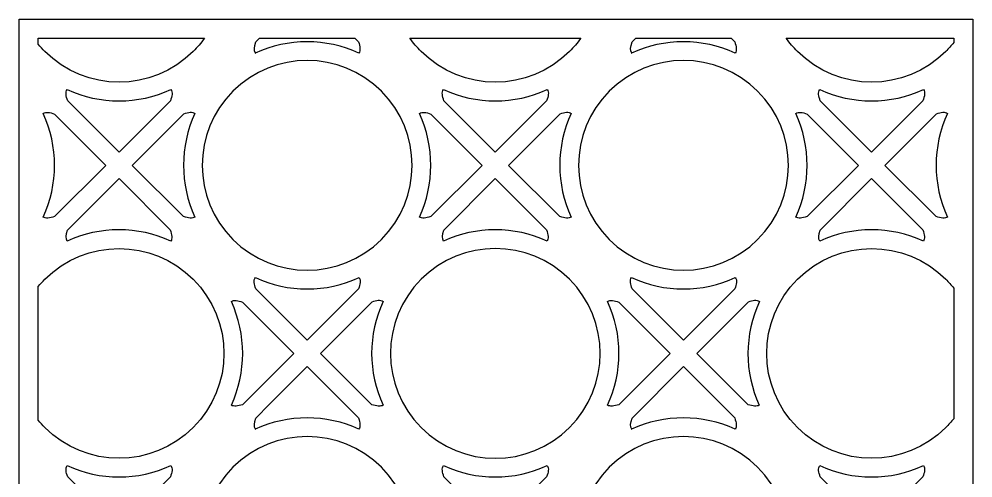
# Model space of a CAD drawing. Header units: centimetres. Extents: x -20 to -13.5, y -6.6 to 6.9.
# Drawn here: x -19.98 to -13.53, y 3.75 to 6.86 of the extents above; entities that cross this region are included whole.
import ezdxf

# ---------------------------------------------------------------- set-up
doc = ezdxf.new("R2010")
doc.units = ezdxf.units.CM
doc.header["$MEASUREMENT"] = 0
doc.layers.add('layer 1', color=7, linetype='Continuous')

msp = doc.modelspace()

# ---------------------------------------------------------------- linework, layer by layer
at = {"layer": 'layer 1', "color": 250, "lineweight": 30}
for points, knots in [([(-13.53018, -6.61448), (-13.53018, -6.61448), (-13.53018, -6.56891), (-13.53018, -6.56891), (-13.53018, -6.56891), (-13.53018, -6.56891), (-13.53018, -6.48463), (-13.53018, -6.48463), (-13.53018, -6.48463), (-13.53018, -6.48463), (-13.53018, 6.72682), (-13.53018, 6.72682), (-13.53018, 6.72682), (-13.53018, 6.72682), (-13.53018, 6.81765), (-13.53018, 6.81765), (-13.53018, 6.81765), (-13.53018, 6.81765), (-13.53018, 6.85667), (-13.53018, 6.85667), (-13.53018, 6.85667), (-13.53018, 6.85667), (-19.8533, 6.85667), (-19.8533, 6.85667), (-19.8533, 6.85667), (-19.8533, 6.85667), (-19.88625, 6.85667), (-19.88625, 6.85667), (-19.88625, 6.85667), (-19.88625, 6.85667), (-19.98315, 6.85667), (-19.98315, 6.85667), (-19.98315, 6.85667), (-19.98315, 6.85667), (-19.98315, -6.48463), (-19.98315, -6.48463), (-19.98315, -6.48463), (-19.98315, -6.48463), (-19.98315, -6.51149), (-19.98315, -6.51149), (-19.98315, -6.51149), (-19.98315, -6.51149), (-19.98315, -6.61448), (-19.98315, -6.61448), (-19.98315, -6.61448), (-19.98315, -6.61448), (-13.53018, -6.61448), (-13.53018, -6.61448)], [0, 0, 0, 0, 0.0769231, 0.0769231, 0.0769231, 0.0769231, 0.1538462, 0.1538462, 0.1538462, 0.1538462, 0.2307692, 0.2307692, 0.2307692, 0.2307692, 0.3076923, 0.3076923, 0.3076923, 0.3076923, 0.3846154, 0.3846154, 0.3846154, 0.3846154, 0.4615385, 0.4615385, 0.4615385, 0.4615385, 0.5384615, 0.5384615, 0.5384615, 0.5384615, 0.6153846, 0.6153846, 0.6153846, 0.6153846, 0.6923077, 0.6923077, 0.6923077, 0.6923077, 0.7692308, 0.7692308, 0.7692308, 0.7692308, 0.8461538, 0.8461538, 0.8461538, 0.8461538, 1, 1, 1, 1]), ([(-19.8533, 6.72682), (-19.8533, 6.72682), (-19.8533, 6.68642), (-19.8533, 6.68642), (-19.8533, 6.68642), (-19.83934, 6.66961), (-19.82452, 6.65327), (-19.80877, 6.63751), (-19.80877, 6.63751), (-19.53165, 6.36038), (-19.08215, 6.36038), (-18.80502, 6.63751), (-18.80502, 6.63751), (-18.77691, 6.66562), (-18.75171, 6.69552), (-18.7293, 6.72682), (-18.7293, 6.72682), (-18.7293, 6.72682), (-19.8533, 6.72682), (-19.8533, 6.72682)], [0, 0, 0, 0, 0.1666667, 0.1666667, 0.1666667, 0.1666667, 0.3333333, 0.3333333, 0.3333333, 0.3333333, 0.5, 0.5, 0.5, 0.5, 0.6666667, 0.6666667, 0.6666667, 0.6666667, 1, 1, 1, 1]), ([(-18.35691, 6.72682), (-18.35691, 6.72682), (-18.38223, 6.7015), (-18.38223, 6.7015), (-18.38223, 6.7015), (-18.39253, 6.66926), (-18.39546, 6.64273), (-18.38447, 6.62694), (-18.38447, 6.62694), (-18.38447, 6.62694), (-18.38535, 6.62606), (-18.38535, 6.62606), (-18.38535, 6.62606), (-18.16334, 6.72868), (-17.90562, 6.72879), (-17.68355, 6.6264), (-17.68355, 6.6264), (-17.67282, 6.64265), (-17.67628, 6.66981), (-17.68704, 6.70268), (-17.68704, 6.70268), (-17.68704, 6.70268), (-17.71118, 6.72682), (-17.71118, 6.72682), (-17.71118, 6.72682), (-17.71118, 6.72682), (-18.35691, 6.72682), (-18.35691, 6.72682)], [0, 0, 0, 0, 0.125, 0.125, 0.125, 0.125, 0.25, 0.25, 0.25, 0.25, 0.375, 0.375, 0.375, 0.375, 0.5, 0.5, 0.5, 0.5, 0.625, 0.625, 0.625, 0.625, 0.75, 0.75, 0.75, 0.75, 1, 1, 1, 1]), ([(-17.33881, 6.72682), (-17.3164, 6.69552), (-17.29119, 6.66562), (-17.26308, 6.63751), (-17.26308, 6.63751), (-16.98596, 6.36038), (-16.53646, 6.36038), (-16.25932, 6.63751), (-16.25932, 6.63751), (-16.23122, 6.66562), (-16.20602, 6.69552), (-16.18361, 6.72682), (-16.18361, 6.72682), (-16.18361, 6.72682), (-17.33881, 6.72682), (-17.33881, 6.72682)], [0, 0, 0, 0, 0.2, 0.2, 0.2, 0.2, 0.4, 0.4, 0.4, 0.4, 0.6, 0.6, 0.6, 0.6, 1, 1, 1, 1]), ([(-15.81124, 6.72682), (-15.81124, 6.72682), (-15.83656, 6.7015), (-15.83656, 6.7015), (-15.83656, 6.7015), (-15.84684, 6.66926), (-15.84978, 6.64273), (-15.83879, 6.62694), (-15.83879, 6.62694), (-15.83879, 6.62694), (-15.83967, 6.62606), (-15.83967, 6.62606), (-15.83967, 6.62606), (-15.61766, 6.72868), (-15.35995, 6.72879), (-15.13786, 6.6264), (-15.13786, 6.6264), (-15.12715, 6.64265), (-15.1306, 6.66981), (-15.14136, 6.70268), (-15.14136, 6.70268), (-15.14136, 6.70268), (-15.1655, 6.72682), (-15.1655, 6.72682), (-15.1655, 6.72682), (-15.1655, 6.72682), (-15.81124, 6.72682), (-15.81124, 6.72682)], [0, 0, 0, 0, 0.125, 0.125, 0.125, 0.125, 0.25, 0.25, 0.25, 0.25, 0.375, 0.375, 0.375, 0.375, 0.5, 0.5, 0.5, 0.5, 0.625, 0.625, 0.625, 0.625, 0.75, 0.75, 0.75, 0.75, 1, 1, 1, 1]), ([(-14.79313, 6.72682), (-14.77073, 6.69552), (-14.74552, 6.66562), (-14.71742, 6.63751), (-14.71742, 6.63751), (-14.44027, 6.36038), (-13.99078, 6.36038), (-13.71365, 6.63751), (-13.71365, 6.63751), (-13.69442, 6.65674), (-13.67658, 6.67682), (-13.66003, 6.69759), (-13.66003, 6.69759), (-13.66003, 6.69759), (-13.66003, 6.72682), (-13.66003, 6.72682), (-13.66003, 6.72682), (-13.66003, 6.72682), (-14.79313, 6.72682), (-14.79313, 6.72682)], [0, 0, 0, 0, 0.1666667, 0.1666667, 0.1666667, 0.1666667, 0.3333333, 0.3333333, 0.3333333, 0.3333333, 0.5, 0.5, 0.5, 0.5, 0.6666667, 0.6666667, 0.6666667, 0.6666667, 1, 1, 1, 1]), ([(-18.53594, 6.36843), (-18.2588, 6.64556), (-17.8093, 6.64556), (-17.53218, 6.36843), (-17.53218, 6.36843), (-17.25504, 6.09131), (-17.25504, 5.64181), (-17.53218, 5.36467), (-17.53218, 5.36467), (-17.8093, 5.08755), (-18.2588, 5.08755), (-18.53594, 5.36467), (-18.53594, 5.36467), (-18.81306, 5.64181), (-18.81306, 6.09131), (-18.53594, 6.36843)], [0, 0, 0, 0, 0.2, 0.2, 0.2, 0.2, 0.4, 0.4, 0.4, 0.4, 0.6, 0.6, 0.6, 0.6, 1, 1, 1, 1]), ([(-15.99025, 6.36843), (-15.71311, 6.64556), (-15.26361, 6.64556), (-14.98649, 6.36843), (-14.98649, 6.36843), (-14.70937, 6.09131), (-14.70937, 5.64181), (-14.98649, 5.36467), (-14.98649, 5.36467), (-15.26361, 5.08755), (-15.71311, 5.08755), (-15.99025, 5.36467), (-15.99025, 5.36467), (-16.26737, 5.64181), (-16.26737, 6.09131), (-15.99025, 6.36843)], [0, 0, 0, 0, 0.2, 0.2, 0.2, 0.2, 0.4, 0.4, 0.4, 0.4, 0.6, 0.6, 0.6, 0.6, 1, 1, 1, 1]), ([(-19.30689, 5.95625), (-19.30689, 5.95625), (-18.9596, 6.30354), (-18.9596, 6.30354), (-18.9596, 6.30354), (-18.94902, 6.33361), (-18.94184, 6.362), (-18.9563, 6.37959), (-18.9563, 6.37959), (-19.17816, 6.27726), (-19.43568, 6.27726), (-19.65754, 6.37958), (-19.65754, 6.37958), (-19.67194, 6.362), (-19.66486, 6.33368), (-19.65428, 6.30364), (-19.65428, 6.30364), (-19.65428, 6.30364), (-19.30689, 5.95625), (-19.30689, 5.95625), (-19.30689, 5.95625), (-19.30689, 5.95625), (-19.30689, 5.95625), (-19.30689, 5.95625)], [0, 0, 0, 0, 0.1428571, 0.1428571, 0.1428571, 0.1428571, 0.2857143, 0.2857143, 0.2857143, 0.2857143, 0.4285714, 0.4285714, 0.4285714, 0.4285714, 0.5714286, 0.5714286, 0.5714286, 0.5714286, 0.7142857, 0.7142857, 0.7142857, 0.7142857, 1, 1, 1, 1]), ([(-16.76121, 5.95625), (-16.76121, 5.95625), (-16.41392, 6.30355), (-16.41392, 6.30355), (-16.41392, 6.30355), (-16.40333, 6.33362), (-16.39616, 6.362), (-16.41062, 6.37959), (-16.41062, 6.37959), (-16.63249, 6.27726), (-16.89, 6.27726), (-17.11185, 6.37958), (-17.11185, 6.37958), (-17.12627, 6.362), (-17.11917, 6.33368), (-17.1086, 6.30364), (-17.1086, 6.30364), (-17.1086, 6.30364), (-16.76121, 5.95625), (-16.76121, 5.95625)], [0, 0, 0, 0, 0.1666667, 0.1666667, 0.1666667, 0.1666667, 0.3333333, 0.3333333, 0.3333333, 0.3333333, 0.5, 0.5, 0.5, 0.5, 0.6666667, 0.6666667, 0.6666667, 0.6666667, 1, 1, 1, 1]), ([(-14.21552, 5.95625), (-14.21552, 5.95625), (-13.86822, 6.30356), (-13.86822, 6.30356), (-13.86822, 6.30356), (-13.85765, 6.33362), (-13.85047, 6.362), (-13.86493, 6.37959), (-13.86493, 6.37959), (-14.0868, 6.27726), (-14.34431, 6.27726), (-14.56617, 6.37958), (-14.56617, 6.37958), (-14.58058, 6.362), (-14.57349, 6.33368), (-14.56292, 6.30366), (-14.56292, 6.30366), (-14.56292, 6.30366), (-14.21552, 5.95625), (-14.21552, 5.95625)], [0, 0, 0, 0, 0.1666667, 0.1666667, 0.1666667, 0.1666667, 0.3333333, 0.3333333, 0.3333333, 0.3333333, 0.5, 0.5, 0.5, 0.5, 0.6666667, 0.6666667, 0.6666667, 0.6666667, 1, 1, 1, 1]), ([(-19.74365, 5.51951), (-19.74365, 5.51951), (-19.3966, 5.86655), (-19.3966, 5.86655), (-19.3966, 5.86655), (-19.3966, 5.86655), (-19.74394, 6.21389), (-19.74394, 6.21389), (-19.74394, 6.21389), (-19.77403, 6.22447), (-19.80237, 6.23162), (-19.81996, 6.21714), (-19.81996, 6.21714), (-19.71767, 5.99531), (-19.71765, 5.73788), (-19.81993, 5.51602), (-19.81993, 5.51602), (-19.80369, 5.50532), (-19.77652, 5.50875), (-19.74365, 5.51951)], [0, 0, 0, 0, 0.1666667, 0.1666667, 0.1666667, 0.1666667, 0.3333333, 0.3333333, 0.3333333, 0.3333333, 0.5, 0.5, 0.5, 0.5, 0.6666667, 0.6666667, 0.6666667, 0.6666667, 1, 1, 1, 1]), ([(-19.21718, 5.86655), (-19.21718, 5.86655), (-18.87012, 5.51948), (-18.87012, 5.51948), (-18.87012, 5.51948), (-18.83729, 5.50875), (-18.81016, 5.50532), (-18.79393, 5.516), (-18.79393, 5.516), (-18.89634, 5.7381), (-18.89623, 5.99586), (-18.79358, 6.21787), (-18.79358, 6.21787), (-18.81065, 6.23258), (-18.83827, 6.22619), (-18.86775, 6.21598), (-18.86775, 6.21598), (-18.86775, 6.21598), (-19.21718, 5.86655), (-19.21718, 5.86655)], [0, 0, 0, 0, 0.1666667, 0.1666667, 0.1666667, 0.1666667, 0.3333333, 0.3333333, 0.3333333, 0.3333333, 0.5, 0.5, 0.5, 0.5, 0.6666667, 0.6666667, 0.6666667, 0.6666667, 1, 1, 1, 1]), ([(-17.19796, 5.51951), (-17.19796, 5.51951), (-16.85091, 5.86655), (-16.85091, 5.86655), (-16.85091, 5.86655), (-16.85091, 5.86655), (-17.19826, 6.21389), (-17.19826, 6.21389), (-17.19826, 6.21389), (-17.22834, 6.22447), (-17.25669, 6.23162), (-17.27427, 6.21714), (-17.27427, 6.21714), (-17.17199, 5.99531), (-17.17196, 5.73788), (-17.27425, 5.51602), (-17.27425, 5.51602), (-17.25801, 5.50532), (-17.23083, 5.50875), (-17.19796, 5.51951)], [0, 0, 0, 0, 0.1666667, 0.1666667, 0.1666667, 0.1666667, 0.3333333, 0.3333333, 0.3333333, 0.3333333, 0.5, 0.5, 0.5, 0.5, 0.6666667, 0.6666667, 0.6666667, 0.6666667, 1, 1, 1, 1]), ([(-16.32208, 6.21598), (-16.32208, 6.21598), (-16.67151, 5.86655), (-16.67151, 5.86655), (-16.67151, 5.86655), (-16.67151, 5.86655), (-16.32443, 5.51948), (-16.32443, 5.51948), (-16.32443, 5.51948), (-16.29161, 5.50875), (-16.26448, 5.50532), (-16.24824, 5.516), (-16.24824, 5.516), (-16.35067, 5.7381), (-16.35054, 5.99586), (-16.2479, 6.21787), (-16.2479, 6.21787), (-16.26497, 6.23258), (-16.29259, 6.22619), (-16.32208, 6.21598)], [0, 0, 0, 0, 0.1666667, 0.1666667, 0.1666667, 0.1666667, 0.3333333, 0.3333333, 0.3333333, 0.3333333, 0.5, 0.5, 0.5, 0.5, 0.6666667, 0.6666667, 0.6666667, 0.6666667, 1, 1, 1, 1]), ([(-14.65226, 5.51952), (-14.65226, 5.51952), (-14.30523, 5.86654), (-14.30523, 5.86654), (-14.30523, 5.86654), (-14.30523, 5.86654), (-14.65257, 6.21389), (-14.65257, 6.21389), (-14.65257, 6.21389), (-14.68267, 6.22447), (-14.711, 6.23162), (-14.7286, 6.21714), (-14.7286, 6.21714), (-14.62631, 5.99531), (-14.62629, 5.73788), (-14.72856, 5.51602), (-14.72856, 5.51602), (-14.71233, 5.50531), (-14.68513, 5.50875), (-14.65226, 5.51952)], [0, 0, 0, 0, 0.1666667, 0.1666667, 0.1666667, 0.1666667, 0.3333333, 0.3333333, 0.3333333, 0.3333333, 0.5, 0.5, 0.5, 0.5, 0.6666667, 0.6666667, 0.6666667, 0.6666667, 1, 1, 1, 1]), ([(-13.77639, 6.21598), (-13.77639, 6.21598), (-14.12582, 5.86655), (-14.12582, 5.86655), (-14.12582, 5.86655), (-14.12582, 5.86655), (-13.77876, 5.51948), (-13.77876, 5.51948), (-13.77876, 5.51948), (-13.74594, 5.50875), (-13.71879, 5.50532), (-13.70257, 5.516), (-13.70257, 5.516), (-13.80499, 5.7381), (-13.80485, 5.99586), (-13.70221, 6.21787), (-13.70221, 6.21787), (-13.71928, 6.23258), (-13.74691, 6.22619), (-13.77639, 6.21598)], [0, 0, 0, 0, 0.1666667, 0.1666667, 0.1666667, 0.1666667, 0.3333333, 0.3333333, 0.3333333, 0.3333333, 0.5, 0.5, 0.5, 0.5, 0.6666667, 0.6666667, 0.6666667, 0.6666667, 1, 1, 1, 1]), ([(-19.30689, 5.77684), (-19.30689, 5.77684), (-19.65508, 5.42866), (-19.65508, 5.42866), (-19.65508, 5.42866), (-19.66536, 5.39642), (-19.6683, 5.36987), (-19.65732, 5.3541), (-19.65732, 5.3541), (-19.65732, 5.3541), (-19.6582, 5.35322), (-19.6582, 5.35322), (-19.6582, 5.35322), (-19.43618, 5.45584), (-19.17847, 5.45594), (-18.95638, 5.35356), (-18.95638, 5.35356), (-18.94567, 5.3698), (-18.94913, 5.39696), (-18.95988, 5.42984), (-18.95988, 5.42984), (-18.95988, 5.42984), (-19.30689, 5.77684), (-19.30689, 5.77684)], [0, 0, 0, 0, 0.1428571, 0.1428571, 0.1428571, 0.1428571, 0.2857143, 0.2857143, 0.2857143, 0.2857143, 0.4285714, 0.4285714, 0.4285714, 0.4285714, 0.5714286, 0.5714286, 0.5714286, 0.5714286, 0.7142857, 0.7142857, 0.7142857, 0.7142857, 1, 1, 1, 1]), ([(-16.76121, 5.77684), (-16.76121, 5.77684), (-17.1094, 5.42866), (-17.1094, 5.42866), (-17.1094, 5.42866), (-17.11968, 5.39642), (-17.12261, 5.36987), (-17.11163, 5.3541), (-17.11163, 5.3541), (-17.11163, 5.3541), (-17.11251, 5.35322), (-17.11251, 5.35322), (-17.11251, 5.35322), (-16.8905, 5.45584), (-16.63279, 5.45594), (-16.4107, 5.35356), (-16.4107, 5.35356), (-16.39999, 5.3698), (-16.40344, 5.39696), (-16.4142, 5.42984), (-16.4142, 5.42984), (-16.4142, 5.42984), (-16.76121, 5.77684), (-16.76121, 5.77684)], [0, 0, 0, 0, 0.1428571, 0.1428571, 0.1428571, 0.1428571, 0.2857143, 0.2857143, 0.2857143, 0.2857143, 0.4285714, 0.4285714, 0.4285714, 0.4285714, 0.5714286, 0.5714286, 0.5714286, 0.5714286, 0.7142857, 0.7142857, 0.7142857, 0.7142857, 1, 1, 1, 1]), ([(-14.21552, 5.77684), (-14.21552, 5.77684), (-14.56371, 5.42866), (-14.56371, 5.42866), (-14.56371, 5.42866), (-14.57401, 5.39642), (-14.57694, 5.36987), (-14.56595, 5.3541), (-14.56595, 5.3541), (-14.56595, 5.3541), (-14.56682, 5.35322), (-14.56682, 5.35322), (-14.56682, 5.35322), (-14.34482, 5.45584), (-14.0871, 5.45594), (-13.86501, 5.35356), (-13.86501, 5.35356), (-13.8543, 5.3698), (-13.85776, 5.39696), (-13.86852, 5.42984), (-13.86852, 5.42984), (-13.86852, 5.42984), (-14.21552, 5.77684), (-14.21552, 5.77684)], [0, 0, 0, 0, 0.1428571, 0.1428571, 0.1428571, 0.1428571, 0.2857143, 0.2857143, 0.2857143, 0.2857143, 0.4285714, 0.4285714, 0.4285714, 0.4285714, 0.5714286, 0.5714286, 0.5714286, 0.5714286, 0.7142857, 0.7142857, 0.7142857, 0.7142857, 1, 1, 1, 1]), ([(-19.8533, 4.14074), (-19.83934, 4.12394), (-19.82452, 4.1076), (-19.80877, 4.09184), (-19.80877, 4.09184), (-19.53165, 3.8147), (-19.08215, 3.8147), (-18.80502, 4.09184), (-18.80502, 4.09184), (-18.52789, 4.36897), (-18.52789, 4.81847), (-18.80502, 5.0956), (-18.80502, 5.0956), (-19.08215, 5.37272), (-19.53165, 5.37272), (-19.80877, 5.0956), (-19.80877, 5.0956), (-19.82452, 5.07984), (-19.83934, 5.0635), (-19.8533, 5.04669), (-19.8533, 5.04669), (-19.8533, 5.04669), (-19.8533, 4.14074), (-19.8533, 4.14074)], [0, 0, 0, 0, 0.1428571, 0.1428571, 0.1428571, 0.1428571, 0.2857143, 0.2857143, 0.2857143, 0.2857143, 0.4285714, 0.4285714, 0.4285714, 0.4285714, 0.5714286, 0.5714286, 0.5714286, 0.5714286, 0.7142857, 0.7142857, 0.7142857, 0.7142857, 1, 1, 1, 1]), ([(-17.26308, 5.0956), (-16.98596, 5.37272), (-16.53646, 5.37272), (-16.25932, 5.0956), (-16.25932, 5.0956), (-15.9822, 4.81847), (-15.9822, 4.36897), (-16.25932, 4.09184), (-16.25932, 4.09184), (-16.53646, 3.8147), (-16.98596, 3.8147), (-17.26308, 4.09184), (-17.26308, 4.09184), (-17.54023, 4.36897), (-17.54023, 4.81847), (-17.26308, 5.0956)], [0, 0, 0, 0, 0.2, 0.2, 0.2, 0.2, 0.4, 0.4, 0.4, 0.4, 0.6, 0.6, 0.6, 0.6, 1, 1, 1, 1]), ([(-13.66003, 5.03552), (-13.67658, 5.05629), (-13.69442, 5.07637), (-13.71365, 5.0956), (-13.71365, 5.0956), (-13.99078, 5.37272), (-14.44027, 5.37272), (-14.71742, 5.0956), (-14.71742, 5.0956), (-14.99453, 4.81847), (-14.99453, 4.36897), (-14.71742, 4.09184), (-14.71742, 4.09184), (-14.44027, 3.8147), (-13.99078, 3.8147), (-13.71365, 4.09184), (-13.71365, 4.09184), (-13.69442, 4.11106), (-13.67658, 4.13114), (-13.66003, 4.15191), (-13.66003, 4.15191), (-13.66003, 4.15191), (-13.66003, 5.03552), (-13.66003, 5.03552)], [0, 0, 0, 0, 0.1428571, 0.1428571, 0.1428571, 0.1428571, 0.2857143, 0.2857143, 0.2857143, 0.2857143, 0.4285714, 0.4285714, 0.4285714, 0.4285714, 0.5714286, 0.5714286, 0.5714286, 0.5714286, 0.7142857, 0.7142857, 0.7142857, 0.7142857, 1, 1, 1, 1]), ([(-18.03405, 4.68341), (-18.03405, 4.68341), (-17.68676, 5.0307), (-17.68676, 5.0307), (-17.68676, 5.0307), (-17.67617, 5.06078), (-17.66899, 5.08915), (-17.68346, 5.10675), (-17.68346, 5.10675), (-17.90532, 5.00442), (-18.16283, 5.00442), (-18.38469, 5.10673), (-18.38469, 5.10673), (-18.3991, 5.08915), (-18.39201, 5.06083), (-18.38145, 5.0308), (-18.38145, 5.0308), (-18.38145, 5.0308), (-18.03405, 4.68341), (-18.03405, 4.68341)], [0, 0, 0, 0, 0.1666667, 0.1666667, 0.1666667, 0.1666667, 0.3333333, 0.3333333, 0.3333333, 0.3333333, 0.5, 0.5, 0.5, 0.5, 0.6666667, 0.6666667, 0.6666667, 0.6666667, 1, 1, 1, 1]), ([(-15.48836, 4.68341), (-15.48836, 4.68341), (-15.14108, 5.0307), (-15.14108, 5.0307), (-15.14108, 5.0307), (-15.13048, 5.06078), (-15.12332, 5.08915), (-15.13778, 5.10675), (-15.13778, 5.10675), (-15.35964, 5.00442), (-15.61716, 5.00442), (-15.839, 5.10673), (-15.839, 5.10673), (-15.85342, 5.08915), (-15.84634, 5.06083), (-15.83576, 5.0308), (-15.83576, 5.0308), (-15.83576, 5.0308), (-15.48836, 4.68341), (-15.48836, 4.68341)], [0, 0, 0, 0, 0.1666667, 0.1666667, 0.1666667, 0.1666667, 0.3333333, 0.3333333, 0.3333333, 0.3333333, 0.5, 0.5, 0.5, 0.5, 0.6666667, 0.6666667, 0.6666667, 0.6666667, 1, 1, 1, 1]), ([(-18.47077, 4.24668), (-18.47077, 4.24668), (-18.12375, 4.5937), (-18.12375, 4.5937), (-18.12375, 4.5937), (-18.12375, 4.5937), (-18.47109, 4.94105), (-18.47109, 4.94105), (-18.47109, 4.94105), (-18.50119, 4.95164), (-18.52953, 4.95878), (-18.54712, 4.94431), (-18.54712, 4.94431), (-18.44484, 4.72246), (-18.44481, 4.46504), (-18.54709, 4.24319), (-18.54709, 4.24319), (-18.53084, 4.23246), (-18.50366, 4.23592), (-18.47077, 4.24668)], [0, 0, 0, 0, 0.1666667, 0.1666667, 0.1666667, 0.1666667, 0.3333333, 0.3333333, 0.3333333, 0.3333333, 0.5, 0.5, 0.5, 0.5, 0.6666667, 0.6666667, 0.6666667, 0.6666667, 1, 1, 1, 1]), ([(-17.59491, 4.94314), (-17.59491, 4.94314), (-17.94435, 4.59371), (-17.94435, 4.59371), (-17.94435, 4.59371), (-17.94435, 4.59371), (-17.94435, 4.5937), (-17.94435, 4.5937), (-17.94435, 4.5937), (-17.94435, 4.5937), (-17.59729, 4.24665), (-17.59729, 4.24665), (-17.59729, 4.24665), (-17.56446, 4.23592), (-17.53732, 4.23249), (-17.52109, 4.24316), (-17.52109, 4.24316), (-17.6235, 4.46527), (-17.62338, 4.72301), (-17.52074, 4.94502), (-17.52074, 4.94502), (-17.5378, 4.95973), (-17.56544, 4.95334), (-17.59491, 4.94314)], [0, 0, 0, 0, 0.1428571, 0.1428571, 0.1428571, 0.1428571, 0.2857143, 0.2857143, 0.2857143, 0.2857143, 0.4285714, 0.4285714, 0.4285714, 0.4285714, 0.5714286, 0.5714286, 0.5714286, 0.5714286, 0.7142857, 0.7142857, 0.7142857, 0.7142857, 1, 1, 1, 1]), ([(-15.92508, 4.24668), (-15.92508, 4.24668), (-15.57807, 4.5937), (-15.57807, 4.5937), (-15.57807, 4.5937), (-15.57807, 4.5937), (-15.92542, 4.94105), (-15.92542, 4.94105), (-15.92542, 4.94105), (-15.95551, 4.95164), (-15.98385, 4.95878), (-16.00144, 4.94431), (-16.00144, 4.94431), (-15.89915, 4.72246), (-15.89913, 4.46504), (-16.0014, 4.24319), (-16.0014, 4.24319), (-15.98517, 4.23246), (-15.95797, 4.23592), (-15.92508, 4.24668)], [0, 0, 0, 0, 0.1666667, 0.1666667, 0.1666667, 0.1666667, 0.3333333, 0.3333333, 0.3333333, 0.3333333, 0.5, 0.5, 0.5, 0.5, 0.6666667, 0.6666667, 0.6666667, 0.6666667, 1, 1, 1, 1]), ([(-15.04923, 4.94314), (-15.04923, 4.94314), (-15.39866, 4.59371), (-15.39866, 4.59371), (-15.39866, 4.59371), (-15.39866, 4.59371), (-15.05158, 4.24664), (-15.05158, 4.24664), (-15.05158, 4.24664), (-15.01877, 4.23592), (-14.99164, 4.2325), (-14.97541, 4.24316), (-14.97541, 4.24316), (-15.07782, 4.46527), (-15.07771, 4.72301), (-14.97506, 4.94502), (-14.97506, 4.94502), (-14.99213, 4.95973), (-15.01975, 4.95334), (-15.04923, 4.94314)], [0, 0, 0, 0, 0.1666667, 0.1666667, 0.1666667, 0.1666667, 0.3333333, 0.3333333, 0.3333333, 0.3333333, 0.5, 0.5, 0.5, 0.5, 0.6666667, 0.6666667, 0.6666667, 0.6666667, 1, 1, 1, 1]), ([(-18.03405, 4.50401), (-18.03405, 4.50401), (-18.28818, 4.24988), (-18.28818, 4.24988), (-18.28818, 4.24988), (-18.28818, 4.24988), (-18.38223, 4.15581), (-18.38223, 4.15581), (-18.38223, 4.15581), (-18.39253, 4.12357), (-18.39546, 4.09703), (-18.38447, 4.08126), (-18.38447, 4.08126), (-18.38447, 4.08126), (-18.38535, 4.08038), (-18.38535, 4.08038), (-18.38535, 4.08038), (-18.16334, 4.183), (-17.90562, 4.18311), (-17.68355, 4.08071), (-17.68355, 4.08071), (-17.67282, 4.09696), (-17.67628, 4.12413), (-17.68704, 4.15699), (-17.68704, 4.15699), (-17.68704, 4.15699), (-18.03405, 4.50401), (-18.03405, 4.50401)], [0, 0, 0, 0, 0.125, 0.125, 0.125, 0.125, 0.25, 0.25, 0.25, 0.25, 0.375, 0.375, 0.375, 0.375, 0.5, 0.5, 0.5, 0.5, 0.625, 0.625, 0.625, 0.625, 0.75, 0.75, 0.75, 0.75, 1, 1, 1, 1]), ([(-15.48836, 4.50401), (-15.48836, 4.50401), (-15.83656, 4.15581), (-15.83656, 4.15581), (-15.83656, 4.15581), (-15.84684, 4.12357), (-15.84978, 4.09703), (-15.83879, 4.08126), (-15.83879, 4.08126), (-15.83879, 4.08126), (-15.83967, 4.08038), (-15.83967, 4.08038), (-15.83967, 4.08038), (-15.61766, 4.183), (-15.35995, 4.18311), (-15.13786, 4.08071), (-15.13786, 4.08071), (-15.12715, 4.09696), (-15.1306, 4.12413), (-15.14136, 4.15699), (-15.14136, 4.15699), (-15.14136, 4.15699), (-15.48836, 4.50401), (-15.48836, 4.50401)], [0, 0, 0, 0, 0.1428571, 0.1428571, 0.1428571, 0.1428571, 0.2857143, 0.2857143, 0.2857143, 0.2857143, 0.4285714, 0.4285714, 0.4285714, 0.4285714, 0.5714286, 0.5714286, 0.5714286, 0.5714286, 0.7142857, 0.7142857, 0.7142857, 0.7142857, 1, 1, 1, 1]), ([(-18.53594, 3.82275), (-18.2588, 4.09988), (-17.8093, 4.09988), (-17.53218, 3.82275), (-17.53218, 3.82275), (-17.25504, 3.54562), (-17.25504, 3.09613), (-17.53218, 2.81899), (-17.53218, 2.81899), (-17.8093, 2.54186), (-18.2588, 2.54186), (-18.53594, 2.81899), (-18.53594, 2.81899), (-18.81306, 3.09613), (-18.81306, 3.54562), (-18.53594, 3.82275)], [0, 0, 0, 0, 0.2, 0.2, 0.2, 0.2, 0.4, 0.4, 0.4, 0.4, 0.6, 0.6, 0.6, 0.6, 1, 1, 1, 1]), ([(-15.99025, 3.82275), (-15.71311, 4.09988), (-15.26361, 4.09988), (-14.98649, 3.82275), (-14.98649, 3.82275), (-14.70937, 3.54562), (-14.70937, 3.09613), (-14.98649, 2.81899), (-14.98649, 2.81899), (-15.26361, 2.54186), (-15.71311, 2.54186), (-15.99025, 2.81899), (-15.99025, 2.81899), (-16.26737, 3.09613), (-16.26737, 3.54562), (-15.99025, 3.82275)], [0, 0, 0, 0, 0.2, 0.2, 0.2, 0.2, 0.4, 0.4, 0.4, 0.4, 0.6, 0.6, 0.6, 0.6, 1, 1, 1, 1]), ([(-19.30689, 3.41057), (-19.30689, 3.41057), (-18.9596, 3.75785), (-18.9596, 3.75785), (-18.9596, 3.75785), (-18.94902, 3.78794), (-18.94184, 3.81632), (-18.9563, 3.83391), (-18.9563, 3.83391), (-19.17816, 3.73158), (-19.43568, 3.73157), (-19.65754, 3.83389), (-19.65754, 3.83389), (-19.67194, 3.81632), (-19.66486, 3.78798), (-19.65427, 3.75795), (-19.65427, 3.75795), (-19.65427, 3.75795), (-19.30689, 3.41057), (-19.30689, 3.41057), (-19.30689, 3.41057), (-19.30689, 3.41057), (-19.30689, 3.41057), (-19.30689, 3.41057)], [0, 0, 0, 0, 0.1428571, 0.1428571, 0.1428571, 0.1428571, 0.2857143, 0.2857143, 0.2857143, 0.2857143, 0.4285714, 0.4285714, 0.4285714, 0.4285714, 0.5714286, 0.5714286, 0.5714286, 0.5714286, 0.7142857, 0.7142857, 0.7142857, 0.7142857, 1, 1, 1, 1]), ([(-16.76121, 3.41057), (-16.76121, 3.41057), (-16.41392, 3.75786), (-16.41392, 3.75786), (-16.41392, 3.75786), (-16.40333, 3.78795), (-16.39616, 3.81632), (-16.41062, 3.83391), (-16.41062, 3.83391), (-16.63249, 3.73158), (-16.89, 3.73157), (-17.11185, 3.83389), (-17.11185, 3.83389), (-17.12627, 3.81632), (-17.11917, 3.78798), (-17.10859, 3.75795), (-17.10859, 3.75795), (-17.10859, 3.75795), (-16.76121, 3.41057), (-16.76121, 3.41057)], [0, 0, 0, 0, 0.1666667, 0.1666667, 0.1666667, 0.1666667, 0.3333333, 0.3333333, 0.3333333, 0.3333333, 0.5, 0.5, 0.5, 0.5, 0.6666667, 0.6666667, 0.6666667, 0.6666667, 1, 1, 1, 1]), ([(-14.21552, 3.41057), (-14.21552, 3.41057), (-13.86822, 3.75787), (-13.86822, 3.75787), (-13.86822, 3.75787), (-13.85765, 3.78795), (-13.85047, 3.81632), (-13.86493, 3.83391), (-13.86493, 3.83391), (-14.0868, 3.73158), (-14.34431, 3.73157), (-14.56617, 3.83389), (-14.56617, 3.83389), (-14.58058, 3.81632), (-14.57349, 3.78799), (-14.56292, 3.75796), (-14.56292, 3.75796), (-14.56292, 3.75796), (-14.21552, 3.41057), (-14.21552, 3.41057)], [0, 0, 0, 0, 0.1666667, 0.1666667, 0.1666667, 0.1666667, 0.3333333, 0.3333333, 0.3333333, 0.3333333, 0.5, 0.5, 0.5, 0.5, 0.6666667, 0.6666667, 0.6666667, 0.6666667, 1, 1, 1, 1])]:
    msp.add_open_spline(points, degree=3, knots=knots, dxfattribs=at)

doc.saveas('drawing.dxf')
